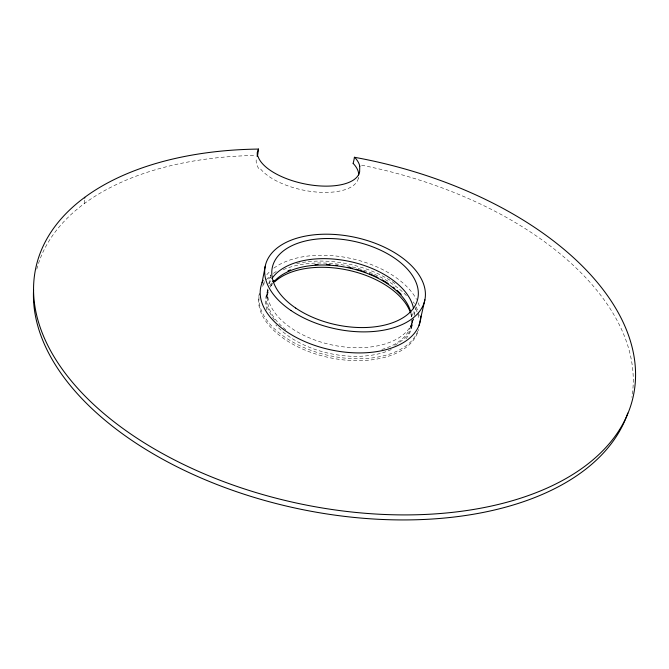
<?xml version="1.0" encoding="UTF-8"?>
<svg xmlns="http://www.w3.org/2000/svg" width="669" height="669" viewBox="0 0 669 669"><rect width="100%" height="100%" fill="white"/><g stroke="black" fill="none" stroke-linecap="round" stroke-linejoin="round"><path stroke-width="0.5" stroke-dasharray="3.35 2.51" d="M267.324 298.098L267.834 288.782A74.393 42.665 12.1 0 0 332.368 345.028A74.393 42.665 12.1 0 0 413.358 319.297M84.436 203.501L84.679 198.869M358.509 177.243L358.25 178.255M259.455 293.164L259.045 295.079A81.576 46.788 12.1 0 0 328.897 357.539A81.576 46.788 12.1 0 0 418.526 329.483M266.078 296.551L266.68 293.741M268.796 283.89L270.953 273.813M411.686 327.099L412.288 324.289M414.186 315.433L415.917 307.38M413.542 318.461L410.055 327.969M262.424 286.357A81.576 46.788 12.1 0 1 265.141 282.494M268.428 278.99A81.576 46.788 12.1 0 1 270.619 277.091M283.288 269.649A81.576 46.788 12.1 0 1 406.401 295.623M415.733 308.81A81.576 46.788 12.1 0 1 418.928 318.896M410.799 313.686A74.393 42.665 12.1 0 1 404.402 340.513M391.248 349.544A74.393 42.665 12.1 0 1 275.845 324.975M266.973 309.964A74.393 42.665 12.1 0 1 268.328 290.112M270.075 287.168A74.393 42.665 12.1 0 1 272.768 283.773M36.795 269.147A304.445 174.617 12.1 0 1 255.625 155.451M361.561 165.193A304.445 174.617 12.1 0 1 631.837 397.244M411.678 320.518A73.289 42.038 12.1 0 1 380.402 349.837M285.822 329.792A73.289 42.038 12.1 0 1 268.98 289.786M270.828 285.998A73.289 42.038 12.1 0 1 272.735 283.204M411.092 313.427A73.289 42.038 12.1 0 1 411.627 317.006M417.816 331.163A81.576 46.788 12.1 0 1 326.924 355.088A81.576 46.788 12.1 0 1 259.288 294.101M262.833 284.442A81.576 46.788 12.1 0 1 271.029 275.176M273.42 273.37A81.576 46.788 12.1 0 1 276.899 271.137M296.676 263.603A81.576 46.788 12.1 0 1 395.521 283.94M413.317 301.903A81.576 46.788 12.1 0 1 414.345 303.567M416.143 306.895A81.576 46.788 12.1 0 1 419.338 316.981M266.806 274.75A81.576 46.788 12.1 0 1 270.092 271.254M273.847 268.135A81.576 46.788 12.1 0 1 350.982 258.468A81.576 46.788 12.1 0 1 416.536 299.403M418.158 302.756A81.576 46.788 12.1 0 1 419.981 308.141M412.765 319.958A74.393 42.665 12.1 0 1 392.795 346.291M274.65 320.008A74.393 42.665 12.1 0 1 267.884 289.635M269.766 285.797A74.393 42.665 12.1 0 1 271.698 282.954M412.137 313.636A74.393 42.665 12.1 0 1 412.472 315.459M269.139 283.807A74.393 42.665 12.1 0 1 271.012 279.968M413.935 311.445A74.393 42.665 12.1 0 1 414.019 314.129M358.333 178.272A51.923 22.897 11.8 0 1 314.94 191.903A51.923 22.897 11.8 0 1 260.224 168.538M258.727 168.571A52.006 23.448 8.2 0 1 256.386 158.754"/><path stroke-width="1" d="M84.712 198.099L84.754 197.322M257.607 155.417L258.51 149.07A305.549 175.253 12.1 0 0 98.987 409.328A305.549 175.253 12.1 0 0 601.23 452.286A305.549 175.253 12.1 0 0 354.386 157.274A45.467 40.75 4.8 0 1 353.048 163.579M262.031 282.828L265.217 266.295M419.062 325.335L424.89 299.787M258.51 149.07L257.239 152.624L257.272 156.404M359.738 166.247L359.646 171.724A52.09 22.972 11.8 0 1 310.466 184.92A52.09 22.972 11.8 0 1 258.042 156.479M358.567 173.38L358.709 174.935M274.641 281.883A74.393 42.665 12.1 0 1 349.385 270.452A74.393 42.665 12.1 0 1 410.498 312.766M627.798 413.091A304.445 174.617 12.1 0 1 300.264 509.142A304.445 174.617 12.1 0 1 33.559 289.903M353.299 163.562A52.006 23.081 11.2 0 1 358.643 173.396M273.27 282.527A73.289 42.038 12.1 0 1 348.758 267.868A73.289 42.038 12.1 0 1 410.883 312.523M354.62 157.257A52.057 23.114 11.2 0 1 359.822 166.255M420.901 316.077A81.576 46.788 12.1 0 1 329.064 349.469A81.576 46.788 12.1 0 1 263.176 280.278M272.793 281.607A74.393 42.665 12.1 0 1 273.972 280.319M287.946 270.92A74.393 42.665 12.1 0 1 290.505 269.858M314.974 264.723A74.393 42.665 12.1 0 1 318.043 264.556M326.321 264.539A74.393 42.665 12.1 0 1 330.068 264.732M335.713 265.225A74.393 42.665 12.1 0 1 337.602 265.451M347.872 267.174A74.393 42.665 12.1 0 1 352.412 268.21M356.117 269.189A74.393 42.665 12.1 0 1 365.843 272.333M369.514 273.763A74.393 42.665 12.1 0 1 378.002 277.618M382.175 279.859A74.393 42.665 12.1 0 1 388.271 283.606M393.205 287.168A74.393 42.665 12.1 0 1 394.769 288.414M397.043 290.363A74.393 42.665 12.1 0 1 401.241 294.444M271.932 278.53A74.393 42.665 12.1 0 1 349.536 261.437A74.393 42.665 12.1 0 1 413.576 308.718M257.239 156.237A52.006 23.448 8.2 0 1 257.665 155.434M290.956 310.5A81.576 46.788 12.1 0 0 423.569 304.295A81.576 46.788 12.1 0 0 320.635 234.326A81.576 46.788 12.1 0 0 290.956 310.5M295.723 308.075A74.393 42.665 12.1 0 0 416.653 302.421A74.393 42.665 12.1 0 0 322.793 238.624A74.393 42.665 12.1 0 0 295.723 308.075"/></g></svg>
